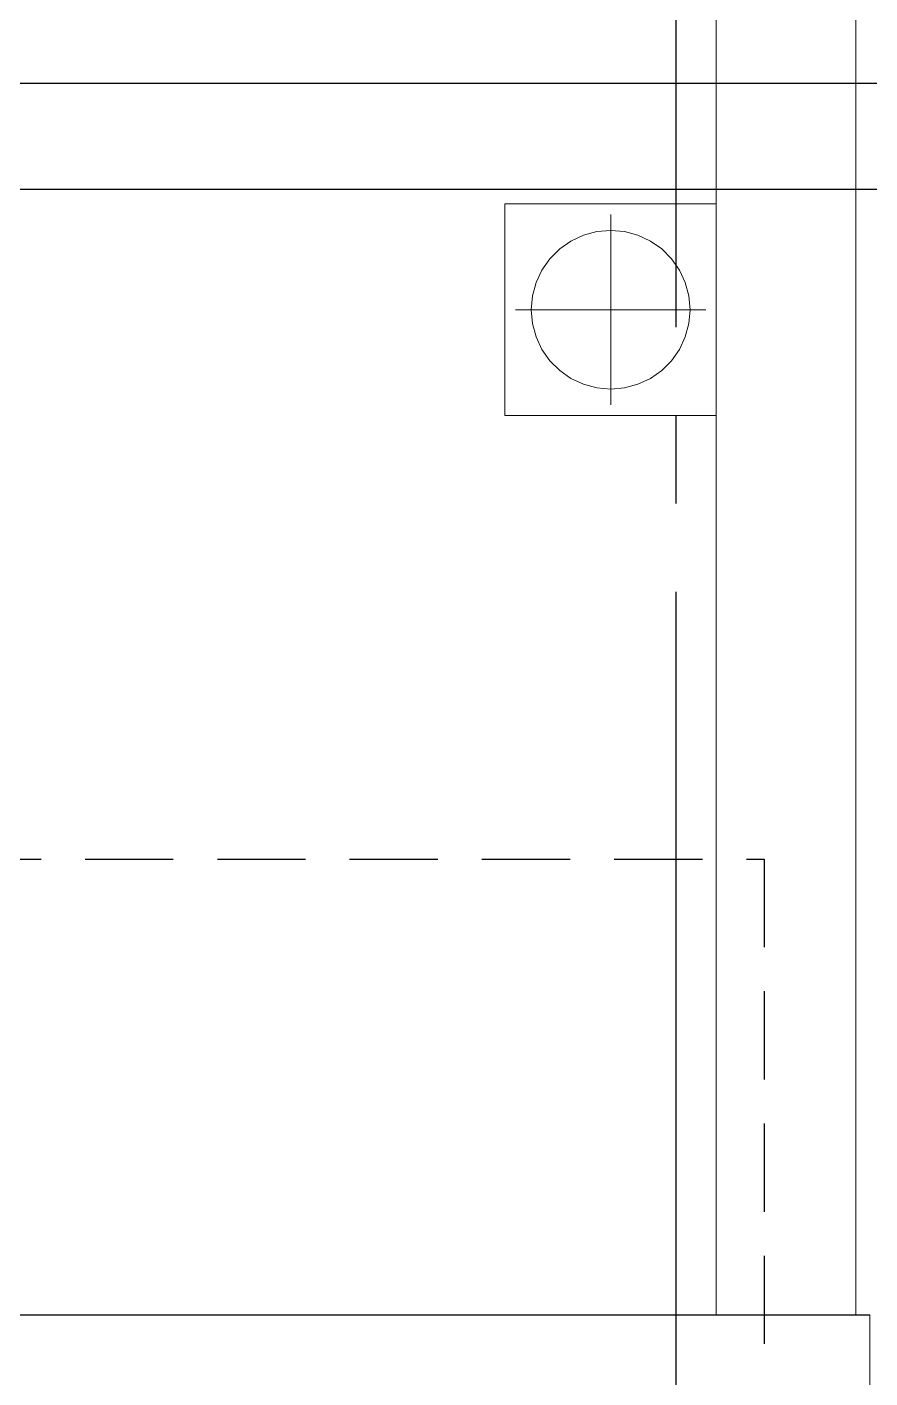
# Model space of a CAD drawing. Extents: x -18489 to 195597, y -1599 to 112111.
# Drawn here: x 25076 to 25315, y 26557.9 to 26940.9 of the extents above; entities that cross this region are included whole.
import ezdxf
from ezdxf.xclip import XClip

# ---------------------------------------------------------------- set-up
doc = ezdxf.new("R2010")
doc.units = 0
doc.header["$LTSCALE"] = 100
doc.header["$XCLIPFRAME"] = 2
for name, pattern in [('188K-SM-07-F10-MECH-CR PIPE-Y2257103$0$X-S-FAB_SL ALL$0$COL-CEN-LIN', [3.25, 2.5, -0.25, 0.25, -0.25]), ('188K-SM-07-F10-MECH-CR PIPE-Y2257103$0$X-S-FAB_SL ALL$0$Wipeout_Contour', [1, 0, -1]), ('X-N-FAB-L10$0$HIDDEN', [0.375, 0.25, -0.125])]:
    doc.linetypes.add(name, pattern=pattern)
for name, color, linetype in [('188K-SM-07-F10-MECH-CR PIPE-Y2257103$0$X-S-FAB_SL ALL$0$A-WALL-EX', 7, 'Continuous'), ('188K-SM-07-F10-MECH-CR PIPE-Y2257103$0$X-S-FAB_SL ALL$0$A-WALL-IN', 7, 'Continuous'), ('188K-SM-07-F10-MECH-CR PIPE-Y2257103$0$X-S-FAB_SL ALL$0$ASP_1', 1, 'Continuous'), ('188K-SM-07-F10-MECH-CR PIPE-Y2257103$0$X-S-FAB_SL ALL$0$CCL', 15, '188K-SM-07-F10-MECH-CR PIPE-Y2257103$0$X-S-FAB_SL ALL$0$COL-CEN-LIN'), ('188K-SM-07-F10-MECH-CR PIPE-Y2257103$0$X-S-FAB_SL ALL$0$Door', 7, 'Continuous'), ('188K-SM-07-F10-MECH-CR PIPE-Y2257103$0$X-S-FAB_SL ALL$0$Hattch', 7, 'Continuous'), ('188K-SM-07-F10-MECH-CR PIPE-Y2257103$0$X-S-FAB_SL ALL$0$S-SLAB', 7, 'Continuous'), ('X-N-FAB-L10$0$08', 8, 'Continuous'), ('X-N-FAB-L10$0$2', 8, 'Continuous'), ('X-N-FAB-L10$0$A-BLOCK', 8, 'Continuous')]:
    doc.layers.add(name, color=color, linetype=linetype)

# ---------------------------------------------------------------- blocks, each defined once
blk = doc.blocks.new('188K-SM-07-F10-MECH-CR PIPE-Y2257103$0$X-S-FAB_SL ALL$0$剖面元素_9_3', base_point=(23061.26, -8263.06))
at = {"color": 254, "linetype": '188K-SM-07-F10-MECH-CR PIPE-Y2257103$0$X-S-FAB_SL ALL$0$Wipeout_Contour', "lineweight": 0, "ltscale": 2426785.650399153}
blk.add_wipeout([(48372.21, -7460.16), (48372.21, -8018.06), (48376.26, -8018.06), (48376.26, -7908.06), (48676.26, -7908.06), (48676.26, -7798.06), (48776.26, -7798.06), (48776.26, -7908.06), (48871.49, -7908.06), (49061.42, -8018.06), (49256.26, -8018.06), (49256.26, -7598.06), (48372.26, -7598.06), (48372.26, -7578.06), (49256.26, -7578.06), (49256.26, -7420.56), (49238.76, -7420.56), (49238.76, -7424.16), (49223.61, -7424.16), (49222.91, -7424.35), (49222.4, -7424.86), (49222.21, -7425.56), (49222.21, -7505.56), (49222.4, -7506.26), (49222.91, -7506.78), (49223.61, -7506.96), (49238.76, -7506.96), (49238.76, -7510.56), (49203.76, -7510.56), (49203.76, -7506.96), (49218.91, -7506.96), (49219.61, -7506.78), (49220.13, -7506.26), (49220.31, -7505.56), (49220.31, -7460.16), (48772.21, -7460.16), (48772.21, -7507.26), (48772.4, -7507.96), (48772.91, -7508.48), (48773.61, -7508.66), (48786.41, -7508.66), (48786.41, -7512.36), (48756.11, -7512.36), (48756.11, -7508.66), (48768.91, -7508.66), (48769.61, -7508.48), (48770.13, -7507.96), (48770.31, -7507.26), (48770.31, -7460.16)], dxfattribs=at).dxf.layer = '188K-SM-07-F10-MECH-CR PIPE-Y2257103$0$X-S-FAB_SL ALL$0$Hattch'
blk = doc.blocks.new('188K-SM-07-F10-MECH-CR PIPE-Y2257103$0$X-S-FAB_SL ALL$0$剖面元素_10_3', base_point=(23061.26, -8263.06))
at = {"color": 254, "linetype": '188K-SM-07-F10-MECH-CR PIPE-Y2257103$0$X-S-FAB_SL ALL$0$Wipeout_Contour', "lineweight": 0, "ltscale": 733042.331853}
blk.add_wipeout([(47985.26, -8018.06), (48332.71, -8018.06), (48332.71, -7763.06), (48272.76, -7763.06), (48272.76, -7703.06), (48332.71, -7703.06), (48332.71, -7510.56), (48303.76, -7510.56), (48303.76, -7506.96), (48318.91, -7506.96), (48319.61, -7506.78), (48320.13, -7506.26), (48320.31, -7505.56), (48320.31, -7460.16), (47985.26, -7460.16)], dxfattribs=at).dxf.layer = '188K-SM-07-F10-MECH-CR PIPE-Y2257103$0$X-S-FAB_SL ALL$0$Hattch'
blk = doc.blocks.new('188K-SM-07-F10-MECH-CR PIPE-Y2257103$0$X-S-FAB_SL ALL$0$剖面元素_46_3', base_point=(23061.26, -8263.06))
at = {"color": 254, "linetype": '188K-SM-07-F10-MECH-CR PIPE-Y2257103$0$X-S-FAB_SL ALL$0$Wipeout_Contour', "lineweight": 0, "ltscale": 345136.999352}
blk.add_wipeout([(48351.26, -8153.06), (49071.26, -8153.06), (49071.26, -8133.76), (48871.49, -8018.06), (48376.26, -8018.06), (48376.26, -8045.06), (48351.26, -8045.06)], dxfattribs=at).dxf.layer = '188K-SM-07-F10-MECH-CR PIPE-Y2257103$0$X-S-FAB_SL ALL$0$Hattch'
blk = doc.blocks.new('188K-SM-07-F10-MECH-CR PIPE-Y2257103$0$X-S-FAB_SL ALL$0$剖面元素_631_3', base_point=(23061.26, -8263.06))
at = {"layer": '188K-SM-07-F10-MECH-CR PIPE-Y2257103$0$X-S-FAB_SL ALL$0$A-WALL-EX', "color": 6, "lineweight": 0}
for p, q in [((48372.21, -7420.56), (48372.21, -8018.06)), ((48332.71, -7510.56), (48332.71, -8018.06))]:
    blk.add_line(p, q, dxfattribs=at)
blk = doc.blocks.new('188K-SM-07-F10-MECH-CR PIPE-Y2257103$0$X-S-FAB_SL ALL$0$剖面元素_1474_3', base_point=(23061.26, -8263.06))
at = {"layer": '188K-SM-07-F10-MECH-CR PIPE-Y2257103$0$X-S-FAB_SL ALL$0$Door', "color": 8, "lineweight": 0}
for p, q in [((48372.22, -7808.06), (48372.22, -7814.65)), ((48372.22, -7822.12), (48372.22, -7828.71)), ((48372.22, -7836.18), (48372.22, -7842.77)), ((48372.22, -7850.24), (48372.22, -7856.83)), ((48372.22, -7864.3), (48372.22, -7870.89)), ((48372.22, -7878.36), (48372.22, -7884.95)), ((48372.22, -7892.42), (48372.22, -7899)), ((48372.22, -7906.48), (48372.22, -7913.06)), ((48372.22, -7913.06), (48372.22, -7919.65)), ((48372.22, -7927.12), (48372.22, -7933.71)), ((48372.22, -7941.18), (48372.22, -7947.77)), ((48372.22, -7955.24), (48372.22, -7961.83)), ((48372.22, -7969.3), (48372.22, -7975.89)), ((48372.22, -7983.36), (48372.22, -7989.95)), ((48372.22, -7997.42), (48372.22, -8004)), ((48372.22, -8011.48), (48372.22, -8018.06))]:
    blk.add_line(p, q, dxfattribs=at)
blk = doc.blocks.new('188K-SM-07-F10-MECH-CR PIPE-Y2257103$0$X-S-FAB_SL ALL$0$剖面元素_2122_3', base_point=(23061.26, -8263.06))
at = {"layer": '188K-SM-07-F10-MECH-CR PIPE-Y2257103$0$X-S-FAB_SL ALL$0$Door', "color": 8, "lineweight": 0}
for p, q in [((48272.76, -7763.06), (48272.76, -7703.06)), ((48272.76, -7703.06), (48332.71, -7703.06)), ((48332.71, -7763.06), (48272.76, -7763.06))]:
    blk.add_line(p, q, dxfattribs=at)
at = {"color": 254, "linetype": '188K-SM-07-F10-MECH-CR PIPE-Y2257103$0$X-S-FAB_SL ALL$0$Wipeout_Contour', "lineweight": 0, "ltscale": 1761043.141725705}
blk.add_wipeout([(48280.26, -7733.06), (48280.61, -7736.97), (48281.62, -7740.76), (48283.28, -7744.31), (48285.53, -7747.53), (48288.3, -7750.3), (48291.51, -7752.55), (48295.07, -7754.21), (48298.86, -7755.22), (48302.76, -7755.56), (48306.67, -7755.22), (48310.46, -7754.21), (48314.01, -7752.55), (48317.23, -7750.3), (48320, -7747.53), (48322.25, -7744.31), (48323.91, -7740.76), (48324.92, -7736.97), (48325.26, -7733.06), (48324.92, -7729.16), (48323.91, -7725.37), (48322.25, -7721.81), (48320, -7718.6), (48317.23, -7715.83), (48314.01, -7713.58), (48310.46, -7711.92), (48306.67, -7710.91), (48302.76, -7710.56), (48298.86, -7710.91), (48295.07, -7711.92), (48291.51, -7713.58), (48288.3, -7715.83), (48285.53, -7718.6), (48283.28, -7721.81), (48281.62, -7725.37), (48280.61, -7729.16)], dxfattribs=at).dxf.layer = '188K-SM-07-F10-MECH-CR PIPE-Y2257103$0$X-S-FAB_SL ALL$0$Hattch'
at = {"layer": '188K-SM-07-F10-MECH-CR PIPE-Y2257103$0$X-S-FAB_SL ALL$0$Door', "color": 8, "lineweight": 0}
for p, q in [((48302.76, -7706.06), (48302.76, -7760.06)), ((48298.86, -7710.91), (48295.07, -7711.92)), ((48302.76, -7710.56), (48298.86, -7710.91)), ((48306.67, -7710.91), (48302.76, -7710.56)), ((48310.46, -7711.92), (48306.67, -7710.91)), ((48291.51, -7713.58), (48288.3, -7715.83)), ((48295.07, -7711.92), (48291.51, -7713.58)), ((48314.01, -7713.58), (48310.46, -7711.92)), ((48317.23, -7715.83), (48314.01, -7713.58)), ((48285.53, -7718.6), (48283.28, -7721.81)), ((48288.3, -7715.83), (48285.53, -7718.6)), ((48320, -7718.6), (48317.23, -7715.83)), ((48322.25, -7721.81), (48320, -7718.6)), ((48283.28, -7721.81), (48281.62, -7725.37)), ((48323.91, -7725.37), (48322.25, -7721.81)), ((48281.62, -7725.37), (48280.61, -7729.16)), ((48324.92, -7729.16), (48323.91, -7725.37)), ((48280.61, -7729.16), (48280.26, -7733.06)), ((48325.26, -7733.06), (48324.92, -7729.16)), ((48275.76, -7733.06), (48329.76, -7733.06)), ((48280.26, -7733.06), (48280.61, -7736.97)), ((48324.92, -7736.97), (48325.26, -7733.06)), ((48280.61, -7736.97), (48281.62, -7740.76)), ((48323.91, -7740.76), (48324.92, -7736.97)), ((48281.62, -7740.76), (48283.28, -7744.31)), ((48322.25, -7744.31), (48323.91, -7740.76)), ((48283.28, -7744.31), (48285.53, -7747.53)), ((48320, -7747.53), (48322.25, -7744.31)), ((48285.53, -7747.53), (48288.3, -7750.3)), ((48317.23, -7750.3), (48320, -7747.53)), ((48288.3, -7750.3), (48291.51, -7752.55)), ((48291.51, -7752.55), (48295.07, -7754.21)), ((48310.46, -7754.21), (48314.01, -7752.55)), ((48314.01, -7752.55), (48317.23, -7750.3)), ((48295.07, -7754.21), (48298.86, -7755.22)), ((48298.86, -7755.22), (48302.76, -7755.56)), ((48302.76, -7755.56), (48306.67, -7755.22)), ((48306.67, -7755.22), (48310.46, -7754.21))]:
    blk.add_line(p, q, dxfattribs=at)
blk = doc.blocks.new('188K-SM-07-F10-MECH-CR PIPE-Y2257103$0$X-S-FAB_SL ALL$0$A$C2e9ab586')
at = {"layer": '188K-SM-07-F10-MECH-CR PIPE-Y2257103$0$X-S-FAB_SL ALL$0$A-WALL-EX', "lineweight": 0}
blk.add_blockref('188K-SM-07-F10-MECH-CR PIPE-Y2257103$0$X-S-FAB_SL ALL$0$剖面元素_9_3', (-28106.39, 285), dxfattribs=at)
at = {"layer": '188K-SM-07-F10-MECH-CR PIPE-Y2257103$0$X-S-FAB_SL ALL$0$A-WALL-IN', "lineweight": 0}
blk.add_blockref('188K-SM-07-F10-MECH-CR PIPE-Y2257103$0$X-S-FAB_SL ALL$0$剖面元素_10_3', (-28106.39, 285), dxfattribs=at)
at = {"layer": '188K-SM-07-F10-MECH-CR PIPE-Y2257103$0$X-S-FAB_SL ALL$0$S-SLAB', "color": 1, "lineweight": 0}
blk.add_line((-2834.94, 530), (-3791.39, 530), dxfattribs=at)
at = {"layer": '188K-SM-07-F10-MECH-CR PIPE-Y2257103$0$X-S-FAB_SL ALL$0$A-WALL-EX', "lineweight": 0}
blk.add_blockref('188K-SM-07-F10-MECH-CR PIPE-Y2257103$0$X-S-FAB_SL ALL$0$剖面元素_46_3', (-28106.39, 285), dxfattribs=at)
at = {"layer": '188K-SM-07-F10-MECH-CR PIPE-Y2257103$0$X-S-FAB_SL ALL$0$S-SLAB', "color": 1, "lineweight": 0}
for p, q in [((-2795.44, 530), (-2834.94, 530)), ((-2791.39, 530), (-2795.44, 530)), ((-2791.39, 530), (-2791.39, 503))]:
    blk.add_line(p, q, dxfattribs=at)
at = {"layer": '188K-SM-07-F10-MECH-CR PIPE-Y2257103$0$X-S-FAB_SL ALL$0$A-WALL-EX', "lineweight": 0}
blk.add_blockref('188K-SM-07-F10-MECH-CR PIPE-Y2257103$0$X-S-FAB_SL ALL$0$剖面元素_631_3', (-28106.39, 285), dxfattribs=at)
at = {"layer": '188K-SM-07-F10-MECH-CR PIPE-Y2257103$0$X-S-FAB_SL ALL$0$Door', "lineweight": 0}
blk.add_blockref('188K-SM-07-F10-MECH-CR PIPE-Y2257103$0$X-S-FAB_SL ALL$0$剖面元素_1474_3', (-28106.39, 285), dxfattribs=at)
blk.add_blockref('188K-SM-07-F10-MECH-CR PIPE-Y2257103$0$X-S-FAB_SL ALL$0$剖面元素_2122_3', (-28106.39, 285), dxfattribs=at)
blk = doc.blocks.new('188K-SM-07-F10-MECH-CR PIPE-Y2257103$0$X-S-FAB_SL ALL$0$A$Ceb448ab1')
at = {"layer": '188K-SM-07-F10-MECH-CR PIPE-Y2257103$0$X-S-FAB_SL ALL$0$CCL'}
blk.add_line((25260, 3600), (25260, 0), dxfattribs=at)
blk = doc.blocks.new('188K-SM-07-F10-MECH-CR PIPE-Y2257103$0$X-S-FAB_SL ALL')
at = {"layer": '188K-SM-07-F10-MECH-CR PIPE-Y2257103$0$X-S-FAB_SL ALL$0$ASP_1'}
blk.add_blockref('188K-SM-07-F10-MECH-CR PIPE-Y2257103$0$X-S-FAB_SL ALL$0$A$C2e9ab586', (23632.864, -73288.977), dxfattribs=at)
blk.add_line((19841.479, -72758.977), (20841.479, -72758.977), dxfattribs=at)
at = {"layer": '188K-SM-07-F10-MECH-CR PIPE-Y2257103$0$X-S-FAB_SL ALL$0$CCL'}
blk.add_blockref('188K-SM-07-F10-MECH-CR PIPE-Y2257103$0$X-S-FAB_SL ALL$0$A$Ceb448ab1', (-4473.521, -73553.977), dxfattribs=at)
blk = doc.blocks.new('188K-SM-07-F10-MECH-CR PIPE-Y2257103')
ref = blk.add_blockref('188K-SM-07-F10-MECH-CR PIPE-Y2257103$0$X-S-FAB_SL ALL', (4473.521, 99334.763))
XClip(ref).set_block_clipping_path([(-7553.4648570136, -75341.9369645483), (24026.2025623869, -67725.7696244382)])
blk = doc.blocks.new('X-N-FAB-L10$0$A$Cb10dda33')
at = {"layer": 'X-N-FAB-L10$0$08', "color": 4, "linetype": 'X-N-FAB-L10$0$HIDDEN'}
blk.add_lwpolyline([(134.7, 530), (814.7, 530), (814.7, 130), (134.7, 130)], close=True, dxfattribs=at)
at = {"layer": 'X-N-FAB-L10$0$2'}
for points in [[(54.7, 750), (2054.7, 750), (2054.7, 50), (54.7, 50)], [(84.7, 720), (2024.7, 720), (2024.7, 80), (84.7, 80)]]:
    blk.add_lwpolyline(points, close=True, dxfattribs=at)
blk = doc.blocks.new('X-N-FAB-L10')
at = {"layer": 'X-N-FAB-L10$0$A-BLOCK'}
blk.add_blockref('X-N-FAB-L10$0$A$Cb10dda33', (24470.3, 26175), dxfattribs=at)

msp = doc.modelspace()

# ---------------------------------------------------------------- block references
msp.add_blockref('188K-SM-07-F10-MECH-CR PIPE-Y2257103', (0, 0))

# ---------------------------------------------------------------- next in the draw order: block references
msp.add_blockref('X-N-FAB-L10', (0, 0))

doc.saveas('drawing.dxf')
